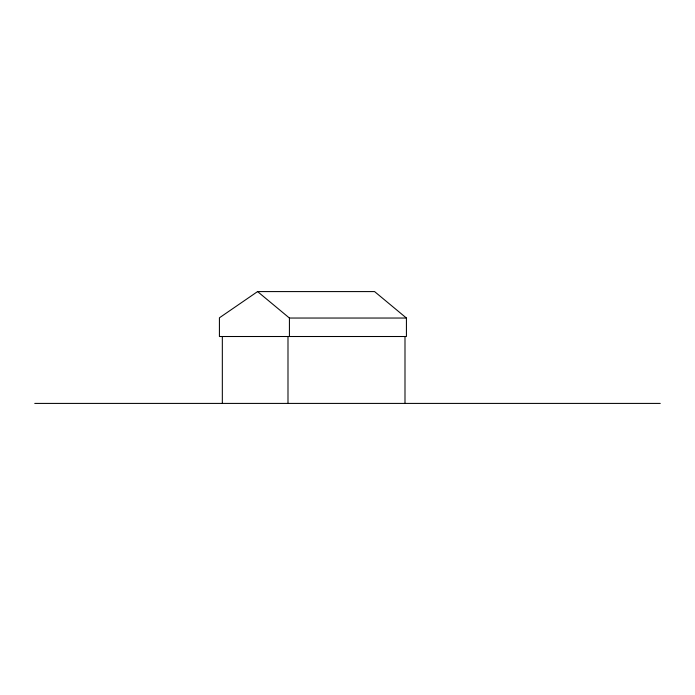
<?xml version="1.0" encoding="UTF-8"?>
<svg xmlns="http://www.w3.org/2000/svg" width="695" height="695" viewBox="0 0 695 695"><rect width="100%" height="100%" fill="white"/><g stroke="black" fill="none" stroke-linecap="round" stroke-linejoin="round"><path stroke-width="1.04" d="M257.576 291.587L219.42 317.806L219.42 336.51L406.427 336.51L406.427 318.041L374.579 291.587L257.576 291.587L289.424 318.041L406.427 318.041M34.75 403.413L660.25 403.413M404.994 336.51L404.994 403.413M289.424 318.041L289.424 336.51M287.991 336.51L287.991 403.413M222.331 336.51L222.331 403.413"/></g></svg>
